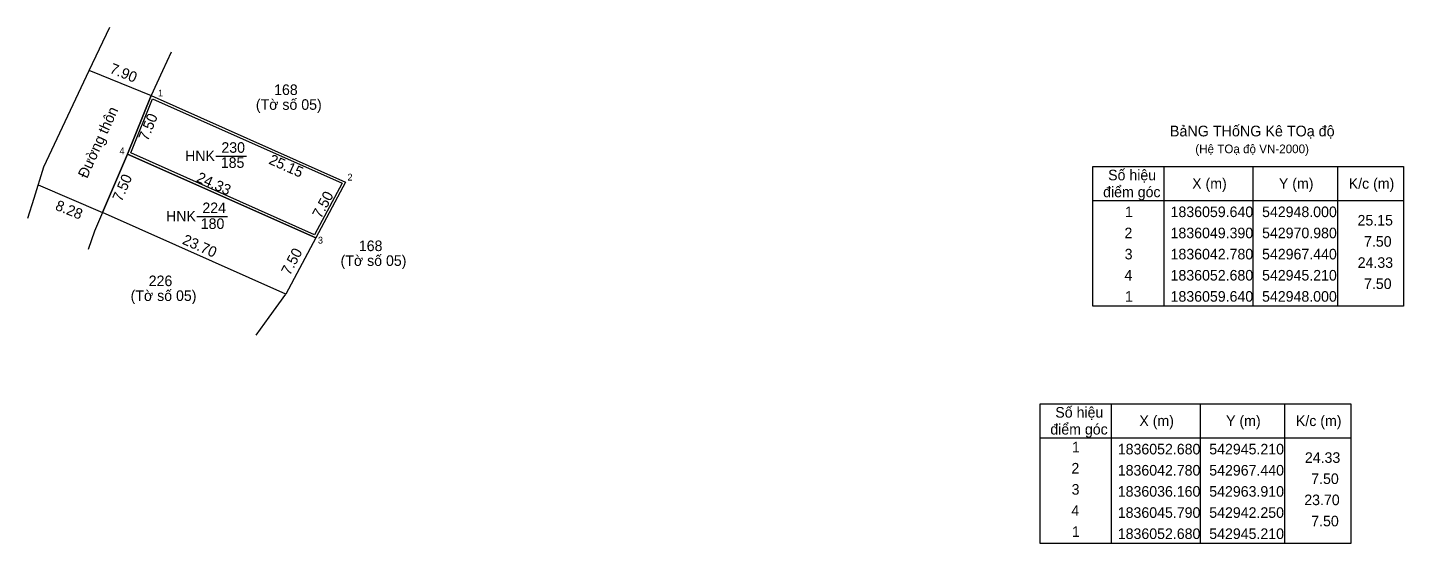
# Model space of a CAD drawing. Extents: x 542624 to 552003, y 1835779 to 1840798.
# Drawn here: x 542933.4 to 543096, y 1836006.7 to 1836067.7 of the extents above; entities that cross this region are included whole.
import ezdxf

# ---------------------------------------------------------------- set-up
doc = ezdxf.new("R2010")
doc.units = 0
for name, color, linetype in [('Level 1', 7, 'Continuous'), ('Level 10', 7, 'Continuous'), ('Level 23', 7, 'Continuous'), ('Level 52', 7, 'Continuous'), ('Level 63', 7, 'Continuous')]:
    doc.layers.add(name, color=color, linetype=linetype)

msp = doc.modelspace()

# ---------------------------------------------------------------- linework, layer by layer
at = {"layer": 'Level 1'}
for p, q in [((542970.98, 1836049.39), (542967.44, 1836042.78)), ((542963.91, 1836036.16), (542942.25, 1836045.79)), ((542967.44, 1836042.78), (542963.91, 1836036.16)), ((542961.94, 1836033.42), (542963.91, 1836036.16)), ((542960.42, 1836031.31), (542961.94, 1836033.42))]:
    msp.add_line(p, q, dxfattribs=at)
for points in [[(542948, 1836059.64), (542970.98, 1836049.39), (542967.44, 1836042.78), (542945.21, 1836052.68)], [(542948.16, 1836059.24), (542970.56, 1836049.25), (542967.31, 1836043.17), (542945.6, 1836052.84)], [(542945.21, 1836052.68), (542967.44, 1836042.78), (542963.91, 1836036.16), (542942.25, 1836045.79)]]:
    msp.add_lwpolyline(points, close=True, dxfattribs=at)
at = {"layer": 'Level 10'}
for p, q in [((542943.06, 1836067.66), (542940.65, 1836062.53)), ((542940.65, 1836062.53), (542935.29, 1836051.14)), ((542935.29, 1836051.14), (542934.13, 1836047.43)), ((542934.13, 1836047.43), (542933.39, 1836045.07))]:
    msp.add_line(p, q, dxfattribs=at)
at = {"layer": 'Level 23'}
for p, q in [((542948, 1836059.64), (542970.98, 1836049.39)), ((542945.21, 1836052.68), (542967.44, 1836042.78))]:
    msp.add_line(p, q, dxfattribs=at)
at = {"layer": 'Level 52'}
for points in [[(542950.36, 1836064.73), (542949.34, 1836062.53)], [(542949.34, 1836062.53), (542948, 1836059.64)], [(542948, 1836059.64), (542945.21, 1836052.68)], [(542945.21, 1836052.68), (542942.25, 1836045.79)], [(542942.25, 1836045.79), (542941.32, 1836043.59), (542940.54, 1836041.42)]]:
    msp.add_lwpolyline(points, dxfattribs=at)
at = {"layer": 'Level 63'}
for p, q in [((542940.68, 1836062.59), (542940.83, 1836062.53)), ((542940.83, 1836062.53), (542948.01, 1836059.64)), ((542955.64, 1836052.44), (542959.27, 1836052.44)), ((543067.68, 1836051.22), (543067.68, 1836034.72)), ((543078.18, 1836051.22), (543078.18, 1836034.72)), ((543088.18, 1836051.22), (543088.18, 1836034.72)), ((542934.64, 1836049.06), (542942.25, 1836045.79)), ((543059.28, 1836047.22), (543095.98, 1836047.22)), ((542953.39, 1836045.31), (542957.02, 1836045.31)), ((543061.44, 1836023.17), (543061.44, 1836006.67)), ((543071.94, 1836023.17), (543071.94, 1836006.67)), ((543081.94, 1836023.17), (543081.94, 1836006.67)), ((543053.04, 1836019.17), (543089.74, 1836019.17))]:
    msp.add_line(p, q, dxfattribs=at)
for points in [[(543059.28, 1836051.22), (543095.98, 1836051.22), (543095.98, 1836034.72), (543059.28, 1836034.72)], [(543053.04, 1836023.17), (543089.74, 1836023.17), (543089.74, 1836006.67), (543053.04, 1836006.67)]]:
    msp.add_lwpolyline(points, close=True, dxfattribs=at)

# ---------------------------------------------------------------- texts
at = {"layer": 'Level 1'}
for s, height, p in [('BảNG THốNG Kê TOạ độ ', 1.265, (543068.38, 1836054.79)), ('230', 1.25, (542956.3, 1836052.85)), ('HNK', 1.25, (542952.01, 1836051.87)), ('(Hệ TOạ độ VN-2000)', 1.0268, (543071.38, 1836052.8)), ('185', 1.25, (542956.23, 1836051.07)), ('HNK', 1.25, (542949.76, 1836044.74)), ('224', 1.25, (542954.05, 1836045.72)), ('180', 1.25, (542953.86, 1836043.85)), ('226', 1.25, (542947.71, 1836037.09)), ('(Tờ số 05)', 1.25, (542945.57, 1836035.34))]:
    msp.add_text(s, height=height, dxfattribs=at).set_placement(p)
at = {"layer": 'Level 63'}
for s, rotation, p in [('7.90', 338.0774, (542943, 1836062.33)), ('Đường thôn', 65.6182, (542940.43, 1836049.74)), ('7.50', 68.156, (542947.6, 1836054.16)), ('25.15', 335.9612, (542961.8, 1836051.59)), ('7.50', 66.7512, (542944.51, 1836046.99)), ('24.33', 335.9945, (542953.25, 1836049.49)), ('7.50', 61.8286, (542968.07, 1836045)), ('8.28', 338.0774, (542936.57, 1836046.15)), ('23.70', 336.0301, (542951.58, 1836042.13)), ('7.50', 61.932, (542964.39, 1836038.28))]:
    msp.add_text(s, height=1.25, rotation=rotation, dxfattribs=at).set_placement(p)
for s, height, p in [('168', 1.25, (542962.53, 1836059.68)), (' 1', 0.8, (542948.52, 1836059.51)), ('(Tờ số 05)', 1.25, (542960.37, 1836057.93)), (' 4', 0.8, (542943.97, 1836052.68)), ('Số hiệu', 1.25, (543061.08, 1836049.6)), (' 2', 0.8, (542970.9, 1836049.57)), ('X (m)', 1.25, (543071.01, 1836048.6)), ('Y (m)', 1.25, (543081.26, 1836048.6)), ('K/c (m)', 1.25, (543089.51, 1836048.6)), ('điểm góc', 1.25, (543060.49, 1836047.6)), (' 1', 1.25, (543062.61, 1836045.25)), ('1836059.640', 1.25, (543068.46, 1836045.25)), ('542948.000', 1.25, (543079.27, 1836045.25)), ('25.15', 1.25, (543090.55, 1836044.25)), (' 3', 0.8, (542967.41, 1836042.12)), (' 2', 1.25, (543062.55, 1836042.75)), ('1836049.390', 1.25, (543068.46, 1836042.75)), ('542970.980', 1.25, (543079.27, 1836042.75)), ('7.50', 1.25, (543091.32, 1836041.75)), ('168', 1.25, (542972.54, 1836041.23)), (' 3', 1.25, (543062.57, 1836040.25)), ('1836042.780', 1.25, (543068.46, 1836040.25)), ('542967.440', 1.25, (543079.27, 1836040.25)), ('(Tờ số 05)', 1.25, (542970.38, 1836039.48)), ('24.33', 1.25, (543090.57, 1836039.25)), (' 4', 1.25, (543062.54, 1836037.75)), ('1836052.680', 1.25, (543068.46, 1836037.75)), ('542945.210', 1.25, (543079.27, 1836037.75)), ('7.50', 1.25, (543091.32, 1836036.75)), (' 1', 1.25, (543062.61, 1836035.25)), ('1836059.640', 1.25, (543068.46, 1836035.25)), ('542948.000', 1.25, (543079.27, 1836035.25)), ('Số hiệu', 1.25, (543054.84, 1836021.55)), ('X (m)', 1.25, (543064.77, 1836020.55)), ('Y (m)', 1.25, (543075.02, 1836020.55)), ('K/c (m)', 1.25, (543083.27, 1836020.55)), ('điểm góc', 1.25, (543054.25, 1836019.55)), (' 1', 1.25, (543056.34, 1836017.44)), ('1836052.680', 1.25, (543062.22, 1836017.2)), ('542945.210', 1.25, (543073.03, 1836017.2)), ('24.33', 1.25, (543084.33, 1836016.2)), (' 2', 1.25, (543056.28, 1836014.94)), ('1836042.780', 1.25, (543062.22, 1836014.7)), ('542967.440', 1.25, (543073.03, 1836014.7)), (' 3', 1.25, (543056.3, 1836012.44)), ('1836036.160', 1.25, (543062.22, 1836012.2)), ('542963.910', 1.25, (543073.03, 1836012.2)), ('7.50', 1.25, (543085.08, 1836013.7)), ('23.70', 1.25, (543084.26, 1836011.2)), (' 4', 1.25, (543056.27, 1836009.94)), ('1836045.790', 1.25, (543062.22, 1836009.7)), ('542942.250', 1.25, (543073.03, 1836009.7)), (' 1', 1.25, (543056.34, 1836007.44)), ('7.50', 1.25, (543085.08, 1836008.7)), ('1836052.680', 1.25, (543062.22, 1836007.2)), ('542945.210', 1.25, (543073.03, 1836007.2))]:
    msp.add_text(s, height=height, dxfattribs=at).set_placement(p)

doc.saveas('drawing.dxf')
